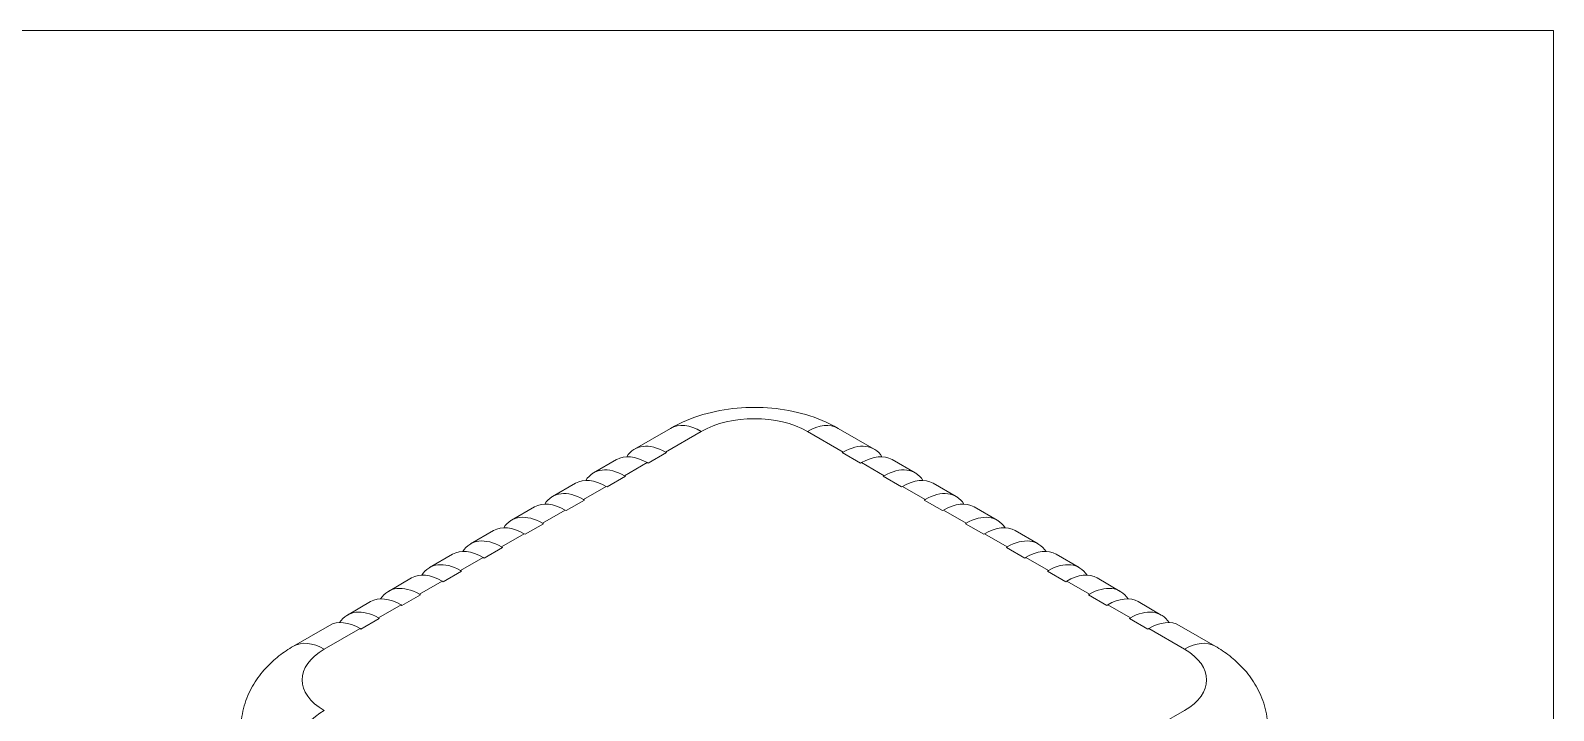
# Model space of a CAD drawing. Header units: millimetres. Extents: x 4 to 345, y 4 to 266.
# Drawn here: x 228.3 to 339.9, y 210.7 to 260.5 of the extents above; entities that cross this region are included whole.
import ezdxf

# ---------------------------------------------------------------- set-up
doc = ezdxf.new("R2010")
doc.units = ezdxf.units.MM
doc.header["$LTSCALE"] = 1.25
doc.layers.get('0').update_dxf_attribs({"lineweight": 25})
for name, color, linetype, lineweight in [('Sketch Geometry (ANSI)', 7, 'Continuous', 9), ('Visible (ANSI)', 7, 'Continuous', 9), ('Visible Narrow (ANSI)', 7, 'Continuous', 9)]:
    doc.layers.add(name, color=color, linetype=linetype, lineweight=lineweight)

# ---------------------------------------------------------------- blocks, each defined once
blk = doc.blocks.new('Borders Hammond Border')
at = {"layer": 'Sketch Geometry (ANSI)'}
for p, q in [((271.9, 208.4), (7.5, 208.4)), ((271.9, 7.5), (271.9, 208.4))]:
    blk.add_line(p, q, dxfattribs=at)

msp = doc.modelspace()

# ---------------------------------------------------------------- linework, layer by layer
at = {"layer": 'Visible (ANSI)'}
for p, q in [((272.55, 229.844), (275.191, 231.368)), ((287.464, 231.368), (290.105, 229.844)), ((269.545, 228.109), (271.239, 229.087)), ((273.544, 228.814), (273.473, 228.855)), ((274.887, 229.59), (273.544, 228.814)), ((274.816, 229.63), (274.887, 229.59)), ((287.768, 229.59), (287.838, 229.63)), ((289.111, 228.814), (287.768, 229.59)), ((289.182, 228.855), (289.111, 228.814)), ((291.416, 229.087), (293.11, 228.109)), ((271.882, 227.854), (270.539, 227.079)), ((271.811, 227.895), (271.882, 227.854)), ((290.773, 227.854), (290.844, 227.895)), ((292.116, 227.079), (290.773, 227.854)), ((266.54, 226.374), (268.234, 227.352)), ((270.539, 227.079), (270.468, 227.12)), ((292.187, 227.12), (292.116, 227.079)), ((294.421, 227.352), (296.115, 226.374)), ((263.535, 224.639), (265.229, 225.617)), ((268.877, 226.119), (267.533, 225.344)), ((268.806, 226.16), (268.877, 226.119)), ((293.778, 226.119), (293.849, 226.16)), ((295.122, 225.344), (293.778, 226.119)), ((297.426, 225.617), (299.12, 224.639)), ((265.872, 224.384), (264.528, 223.609)), ((265.801, 224.425), (265.872, 224.384)), ((267.533, 225.344), (267.463, 225.385)), ((295.192, 225.385), (295.122, 225.344)), ((296.783, 224.384), (296.854, 224.425)), ((298.127, 223.609), (296.783, 224.384)), ((260.529, 222.904), (262.224, 223.882)), ((264.528, 223.609), (264.457, 223.649)), ((298.197, 223.649), (298.127, 223.609)), ((300.431, 223.882), (302.125, 222.904)), ((257.524, 221.169), (259.218, 222.147)), ((262.866, 222.649), (261.523, 221.874)), ((262.796, 222.69), (262.866, 222.649)), ((299.788, 222.649), (299.859, 222.69)), ((301.132, 221.874), (299.788, 222.649)), ((303.436, 222.147), (305.131, 221.169)), ((259.79, 220.955), (259.861, 220.914)), ((261.523, 221.874), (261.452, 221.914)), ((301.203, 221.914), (301.132, 221.874)), ((302.794, 220.914), (302.864, 220.955)), ((254.519, 219.433), (256.213, 220.412)), ((258.518, 220.139), (258.447, 220.179)), ((259.861, 220.914), (258.518, 220.139)), ((304.137, 220.139), (302.794, 220.914)), ((304.208, 220.179), (304.137, 220.139)), ((306.442, 220.412), (308.136, 219.433)), ((256.856, 219.179), (255.512, 218.404)), ((256.785, 219.22), (256.856, 219.179)), ((305.799, 219.179), (305.87, 219.22)), ((307.142, 218.404), (305.799, 219.179)), ((251.514, 217.698), (253.208, 218.677)), ((255.512, 218.404), (255.442, 218.444)), ((307.213, 218.444), (307.142, 218.404)), ((309.447, 218.677), (311.141, 217.698)), ((247.562, 215.417), (250.203, 216.942)), ((252.507, 216.668), (252.437, 216.709)), ((253.851, 217.444), (252.507, 216.668)), ((253.78, 217.485), (253.851, 217.444)), ((308.804, 217.444), (308.875, 217.485)), ((310.148, 216.668), (308.804, 217.444)), ((310.218, 216.709), (310.148, 216.668)), ((312.452, 216.942), (315.092, 215.417))]:
    msp.add_line(p, q, dxfattribs=at)
for centre, major_axis, ratio, start_param, end_param in [((274.761, 225.924), (2.19, -3.932), 0.5873369, 2.3652311, 3.4454548), ((287.894, 225.924), (2.19, 3.932), 0.5873369, 5.9793231, 7.0595468), ((273.529, 225.212), (-2.308, 3.864), 0.5671877, 5.4893599, 6.274758), ((289.126, 225.212), (-2.308, -3.864), 0.5671877, 3.1500199, 3.9354181), ((270.523, 223.477), (-2.308, 3.864), 0.5671877, 5.4893599, 6.274758), ((271.756, 224.189), (2.19, -3.932), 0.5873369, 2.3652311, 3.4454548), ((290.899, 224.189), (2.19, 3.932), 0.5873369, 5.9793231, 7.0595468), ((292.131, 223.477), (-2.308, -3.864), 0.5671877, 3.1500199, 3.9354181), ((268.751, 222.454), (2.19, -3.932), 0.5873369, 2.3652311, 3.4454548), ((293.904, 222.454), (2.19, 3.932), 0.5873369, 5.9793231, 7.0595468), ((267.518, 221.742), (-2.308, 3.864), 0.5671877, 5.4893599, 6.274758), ((295.137, 221.742), (-2.308, -3.864), 0.5671877, 3.1500199, 3.9354181), ((265.745, 220.719), (2.19, -3.932), 0.5873369, 2.3652311, 3.4454548), ((296.909, 220.719), (2.19, 3.932), 0.5873369, 5.9793231, 7.0595468), ((262.74, 218.984), (2.19, -3.932), 0.5873369, 2.3652311, 3.4454548), ((264.513, 220.007), (-2.308, 3.864), 0.5671877, 5.4893599, 6.274758), ((298.142, 220.007), (-2.308, -3.864), 0.5671877, 3.1500199, 3.9354181), ((299.915, 218.984), (2.19, 3.932), 0.5873369, 5.9793231, 7.0595468), ((261.508, 218.272), (-2.308, 3.864), 0.5671877, 5.4893599, 6.274758), ((301.147, 218.272), (-2.308, -3.864), 0.5671877, 3.1500199, 3.9354181), ((259.735, 217.249), (2.19, -3.932), 0.5873369, 2.3652311, 3.4454548), ((302.92, 217.249), (2.19, 3.932), 0.5873369, 5.9793231, 7.0595468), ((256.73, 215.514), (2.19, -3.932), 0.5873369, 2.3652311, 3.4454548), ((258.503, 216.537), (-2.308, 3.864), 0.5671877, 5.4893599, 6.274758), ((304.152, 216.537), (-2.308, -3.864), 0.5671877, 3.1500199, 3.9354181), ((305.925, 215.514), (2.19, 3.932), 0.5873369, 5.9793231, 7.0595468), ((255.497, 214.802), (-2.308, 3.864), 0.5671877, 5.4893599, 6.274758), ((307.157, 214.802), (-2.308, -3.864), 0.5671877, 3.1500199, 3.9354181), ((253.725, 213.779), (2.19, -3.932), 0.5873369, 2.3652311, 3.4454548), ((308.93, 213.779), (2.19, 3.932), 0.5873369, 5.9793231, 7.0595468), ((252.492, 213.067), (-2.308, 3.864), 0.5671877, 5.4893599, 6.274758), ((310.163, 213.067), (-2.308, -3.864), 0.5671877, 3.1500199, 3.9354181)]:
    msp.add_ellipse(centre, major_axis=major_axis, ratio=ratio, start_param=start_param, end_param=end_param, dxfattribs=at)
for points, knots in [([(287.464, 231.368), (286.704, 231.807), (285.908, 232.132), (284.277, 232.612), (283.441, 232.766), (281.753, 232.92), (280.902, 232.92), (279.214, 232.766), (278.377, 232.612), (276.746, 232.132), (275.951, 231.807), (275.191, 231.368)], [-0.7847892, -0.7847892, -0.7847892, -0.7847892, -0.4708735, -0.4708735, -0.1569578, -0.1569578, 0.1569578, 0.1569578, 0.4708735, 0.4708735, 0.7847892, 0.7847892, 0.7847892, 0.7847892]), ([(247.562, 215.417), (247.199, 215.207), (246.844, 214.971), (246.157, 214.433), (245.826, 214.132), (245.202, 213.45), (244.911, 213.069), (244.399, 212.22), (244.178, 211.751), (243.852, 210.744), (243.747, 210.205), (243.713, 209.658)], [-0.78478918, -0.78478918, -0.78478918, -0.78478918, -0.63480417, -0.63480417, -0.48481916, -0.48481916, -0.33483415, -0.33483415, -0.18484914, -0.18484914, -0.03486413, -0.03486413, -0.03486413, -0.03486413]), ([(318.941, 209.658), (318.908, 210.205), (318.803, 210.744), (318.476, 211.751), (318.256, 212.22), (317.744, 213.069), (317.452, 213.45), (316.829, 214.132), (316.498, 214.433), (315.811, 214.971), (315.456, 215.207), (315.092, 215.417)], [0.03486413, 0.03486413, 0.03486413, 0.03486413, 0.18484914, 0.18484914, 0.33483415, 0.33483415, 0.48481916, 0.48481916, 0.63480417, 0.63480417, 0.78478918, 0.78478918, 0.78478918, 0.78478918])]:
    msp.add_open_spline(points, degree=3, knots=knots, dxfattribs=at)
at = {"layer": 'Visible Narrow (ANSI)'}
for p, q in [((274.816, 229.63), (277.441, 231.145)), ((285.214, 231.145), (287.838, 229.63)), ((271.811, 227.895), (273.473, 228.855)), ((289.182, 228.855), (290.844, 227.895)), ((268.806, 226.16), (270.468, 227.12)), ((292.187, 227.12), (293.849, 226.16)), ((265.801, 224.425), (267.463, 225.385)), ((295.192, 225.385), (296.854, 224.425)), ((262.796, 222.69), (264.457, 223.649)), ((298.197, 223.649), (299.859, 222.69)), ((259.79, 220.955), (261.452, 221.914)), ((301.203, 221.914), (302.864, 220.955)), ((256.785, 219.22), (258.447, 220.179)), ((304.208, 220.179), (305.87, 219.22)), ((253.78, 217.485), (255.442, 218.444)), ((307.213, 218.444), (308.875, 217.485)), ((249.812, 215.194), (252.437, 216.709)), ((310.218, 216.709), (312.842, 215.194)), ((312.842, 210.706), (311.067, 209.681))]:
    msp.add_line(p, q, dxfattribs=at)
for centre, major_axis, ratio, start_param, end_param in [((281.327, 228.896), (5.5, 0), 0.5780539, 0.7860072, 2.3555855), ((277.441, 227.471), (-2.25, 3.897), 0.5773503, 5.4977871, 6.2831853), ((285.214, 227.471), (2.25, 3.897), 0.5773503, 0, 0.7853982), ((249.812, 211.52), (-2.25, 3.897), 0.5773503, 5.4977871, 6.2831853), ((312.842, 211.52), (2.25, 3.897), 0.5773503, 0, 0.7853982), ((253.709, 212.95), (-5.507, 0), 0.5766475, 5.4983961, 7.0679745), ((308.946, 212.95), (5.507, 0), 0.5766475, 5.4983961, 7.0679745), ((249.812, 207.032), (-2.25, -3.897), 0.5773503, 3.9269908, 5.4628806)]:
    msp.add_ellipse(centre, major_axis=major_axis, ratio=ratio, start_param=start_param, end_param=end_param, dxfattribs=at)

# ---------------------------------------------------------------- block references
at = {"xscale": 1.25, "yscale": 1.25, "zscale": 1.25}
msp.add_blockref('Borders Hammond Border', (0, 0), dxfattribs=at)

doc.saveas('drawing.dxf')
